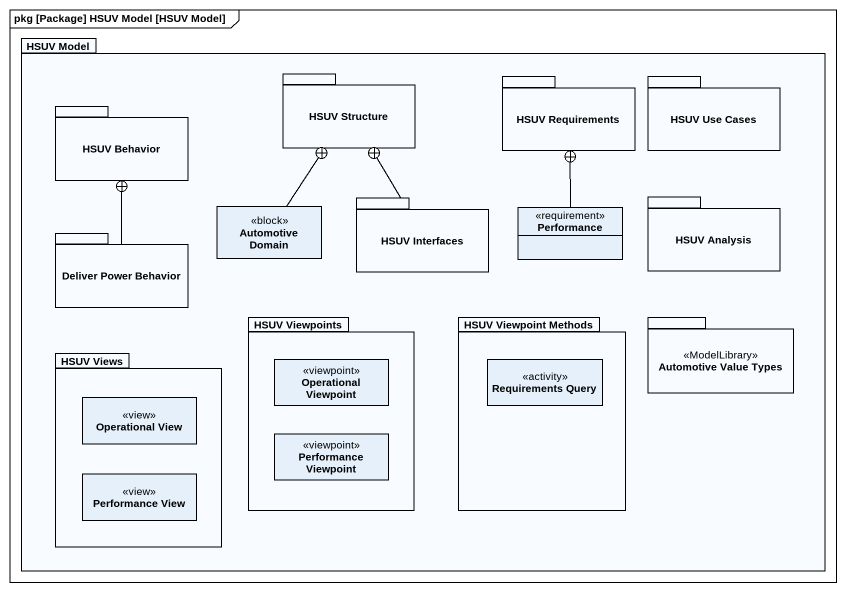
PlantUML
@startuml
mainframe pkg [Package] HSUV Model [HSUV Model]
hide circle
hide empty members
package "HSUV Model" as HSUV_Model {
  package "HSUV Structure" as HSUV_Structure {
  }
  package "HSUV Requirements" as HSUV_Requirements {
  }
  package "HSUV Use Cases" as HSUV_Use_Cases {
  }
  package "HSUV Behavior" as HSUV_Behavior {
  }
  class "Automotive Domain" as Automotive_Domain <<block>>
  package "HSUV Interfaces" as HSUV_Interfaces {
  }
  class Performance <<requirement>>
  package "HSUV Analysis" as HSUV_Analysis {
  }
  package "Deliver Power Behavior" as Deliver_Power_Behavior {
  }
  package "HSUV Viewpoints" as HSUV_Viewpoints {
    class "Operational Viewpoint" as Operational_Viewpoint <<viewpoint>>
    class "Performance Viewpoint" as Performance_Viewpoint <<viewpoint>>
  }
  package "HSUV Viewpoint Methods" as HSUV_Viewpoint_Methods {
    class "Requirements Query" as Requirements_Query <<activity>>
  }
  package "Automotive Value Types" as Automotive_Value_Types <<ModelLibrary>> {
  }
  package "HSUV Views" as HSUV_Views {
    class "Operational View" as Operational_View <<view>>
    class "Performance View" as Performance_View <<view>>
  }
}
Automotive_Domain -up-+ HSUV_Structure
HSUV_Interfaces -up-+ HSUV_Structure
Performance -up-+ HSUV_Requirements
Deliver_Power_Behavior -up-+ HSUV_Behavior
@enduml
